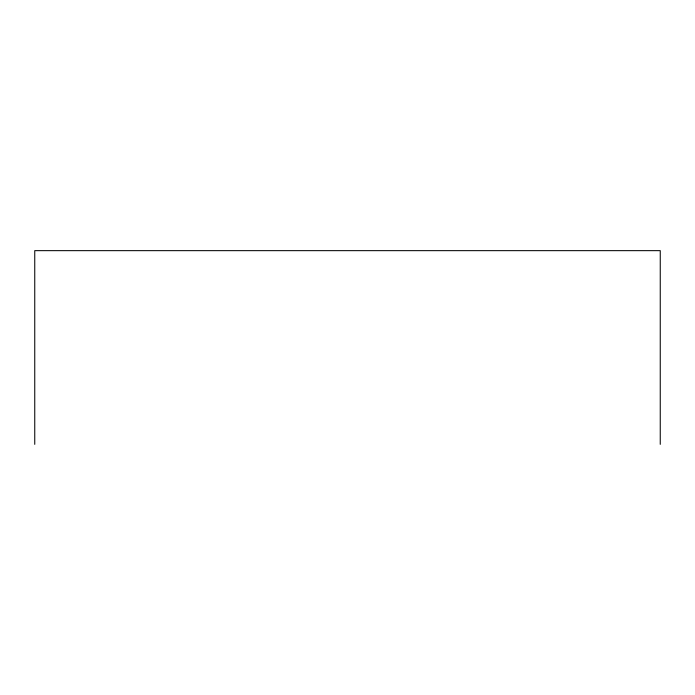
<?xml version="1.0" encoding="UTF-8"?>
<svg xmlns="http://www.w3.org/2000/svg" width="695" height="695" viewBox="0 0 695 695"><rect width="100%" height="100%" fill="white"/><g stroke="black" fill="none" stroke-linecap="round" stroke-linejoin="round"><path stroke-width="1.04" d="M660.25 444.348L660.25 250.652L34.75 250.652L34.75 444.348"/></g></svg>
